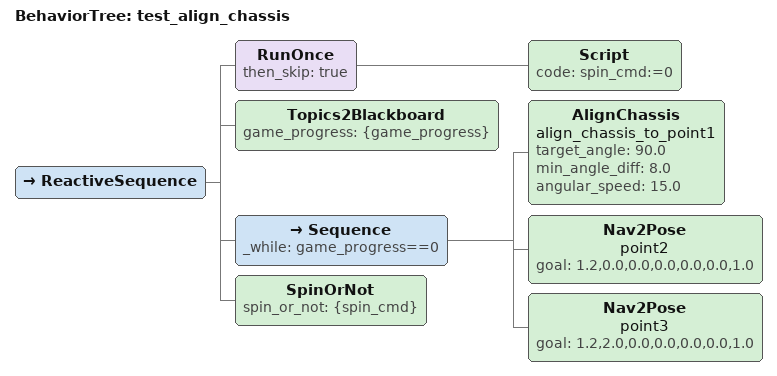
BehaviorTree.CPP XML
<?xml version="1.0" encoding="UTF-8"?>
<root BTCPP_format="4">
  <BehaviorTree ID="test_align_chassis">
    <ReactiveSequence>
      <RunOnce then_skip="true">
        <Script code="spin_cmd:=0"/>
      </RunOnce>
      <Topics2Blackboard game_progress="{game_progress}"/>
      <Sequence _while="game_progress==0">
        <AlignChassis name="align_chassis_to_point1"
                      target_angle="90.0"
                      min_angle_diff="8.0"
                      angular_speed="15.0"/>
        <Nav2Pose name="point2"
                    goal="1.2,0.0,0.0,0.0,0.0,0.0,1.0"/>
        <Nav2Pose name="point3"
                    goal="1.2,2.0,0.0,0.0,0.0,0.0,1.0"/>
      </Sequence>
      <SpinOrNot spin_or_not="{spin_cmd}"/>
    </ReactiveSequence>
  </BehaviorTree>

</root>
